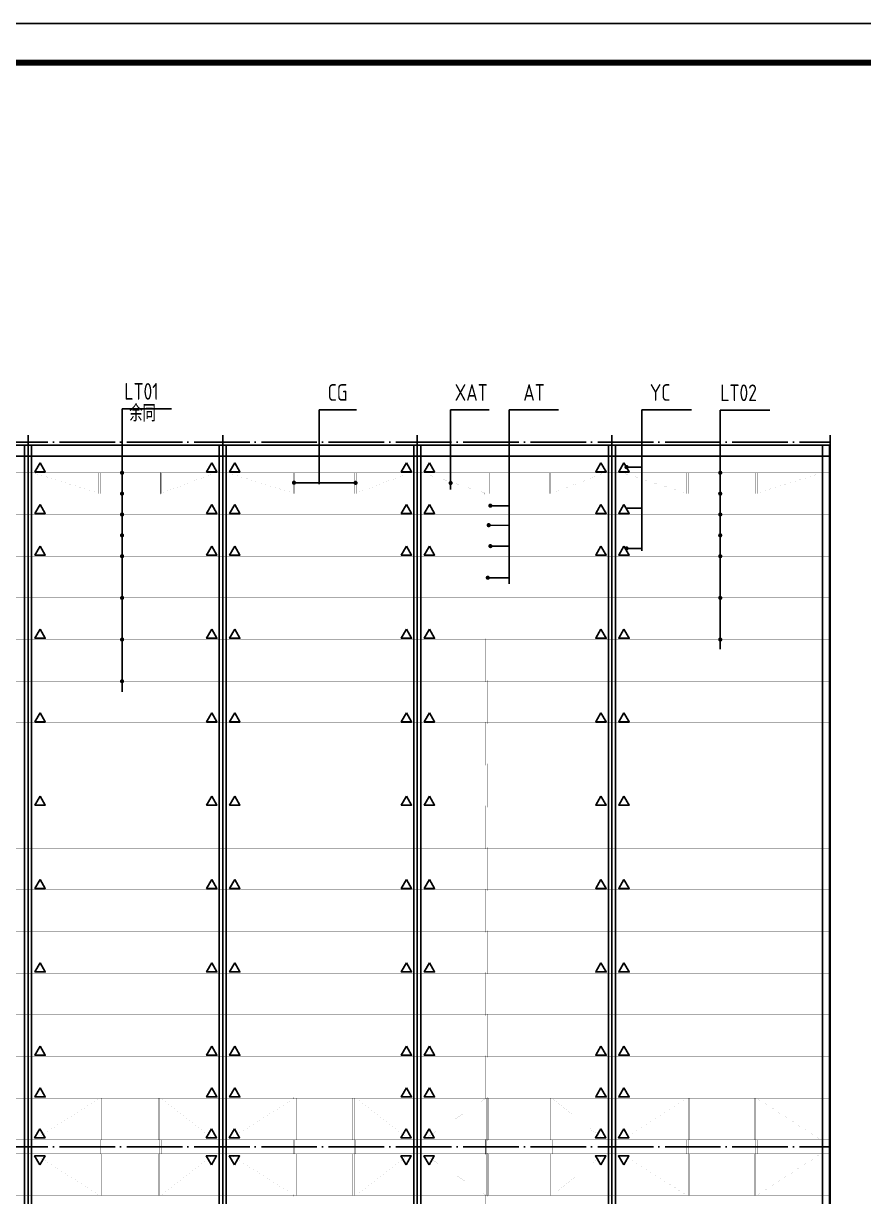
# Model space of a CAD drawing. Extents: x 180850 to 1399066, y 48356 to 327880.
# Drawn here: x 956572 to 986786, y 178177 to 220382 of the extents above; entities that cross this region are included whole.
import ezdxf
from ezdxf.enums import TextEntityAlignment as Align

# ---------------------------------------------------------------- set-up
doc = ezdxf.new("R2010")
doc.units = 0
doc.header["$LTSCALE"] = 1000
doc.linetypes.add('DOTE', pattern=[2.42, 2, -0.2, 0.02, -0.2])
doc.layers.add('_0', color=7, linetype='Continuous', lineweight=25)
for name, color, linetype in [('AXIS', 3, 'Continuous'), ('DOTE', 1, 'Continuous'), ('GL', 150, 'Continuous'), ('LT', 181, 'Continuous'), ('PUB_TITLE', 4, 'Continuous'), ('THIN', 7, 'Continuous')]:
    doc.layers.add(name, color=color, linetype=linetype)
doc.styles.add('TSSD_Norm', font='tssdeng.shx', dxfattribs={"bigfont": 'hztxt.shx'})

msp = doc.modelspace()

# ---------------------------------------------------------------- linework, layer by layer
at = {"layer": '_0', "color": 1, "const_width": 75}
for points in [[(960155.15, 204215.4, -1), (960080.15, 204215.4, -1)], [(960155.15, 204215.4, -1), (960080.15, 204215.4, -1)], [(978224.52, 204421.36, 1), (978299.52, 204421.36, 1)], [(981669.85, 204215.41, -1), (981594.85, 204215.41, -1)], [(981669.85, 204215.41, -1), (981594.85, 204215.41, -1)], [(966264.4, 203858.5, 1), (966339.4, 203858.5, 1)], [(968553.58, 203853.09, -1), (968478.58, 203853.09, -1)], [(971898.77, 203846.69, 1), (971973.77, 203846.69, 1)], [(960155.15, 203465.4, -1), (960080.15, 203465.4, -1)], [(960155.15, 203465.4, -1), (960080.15, 203465.4, -1)], [(981669.85, 203465.41, -1), (981594.85, 203465.41, -1)], [(981669.85, 203465.41, -1), (981594.85, 203465.41, -1)], [(973327.84, 203032.8, 1), (973402.84, 203032.8, 1)], [(960155.15, 202715.4, -1), (960080.15, 202715.4, -1)], [(960155.15, 202715.4, -1), (960080.15, 202715.4, -1)], [(981669.85, 202715.41, -1), (981594.85, 202715.41, -1)], [(981669.85, 202715.41, -1), (981594.85, 202715.41, -1)], [(973267.84, 202331.42, 1), (973342.84, 202331.42, 1)], [(960155.15, 201965.4, -1), (960080.15, 201965.4, -1)], [(960155.15, 201965.4, -1), (960080.15, 201965.4, -1)], [(981669.85, 201965.41, -1), (981594.85, 201965.41, -1)], [(981669.85, 201965.41, -1), (981594.85, 201965.41, -1)], [(973327.84, 201578.32, 1), (973402.84, 201578.32, 1)], [(978224.52, 201495.51, 1), (978299.52, 201495.51, 1)], [(960155.15, 201215.4, -1), (960080.15, 201215.4, -1)], [(981669.85, 201215.41, -1), (981594.85, 201215.41, -1)], [(981669.85, 201215.41, -1), (981594.85, 201215.41, -1)], [(973233.71, 200440.72, 1), (973308.71, 200440.72, 1)], [(960155.15, 199715.4, -1), (960080.15, 199715.4, -1)], [(981669.85, 199715.41, -1), (981594.85, 199715.41, -1)], [(960155.15, 198215.4, -1), (960080.15, 198215.4, -1)], [(981669.85, 198215.41, -1), (981594.85, 198215.41, -1)], [(981669.85, 198215.41, -1), (981594.85, 198215.41, -1)], [(960155.15, 196715.4, -1), (960080.15, 196715.4, -1)]]:
    msp.add_lwpolyline(points, format="xyb", close=True, dxfattribs=at)
at = {"layer": 'AXIS', "linetype": 'ByBlock'}
for p, q in [((960117.65, 206520.47), (961898.29, 206520.47)), ((960117.65, 206520.47), (960117.65, 196330)), ((967206.44, 206482.45), (968553.13, 206482.45)), ((967210.21, 203802.56), (967206.44, 206482.45)), ((971936.27, 203620.76), (971936.27, 206482.44)), ((971936.28, 206482.44), (973324.34, 206482.44)), ((974035.52, 206482.45), (975816.17, 206482.45)), ((974035.52, 200218), (974035.52, 206482.45)), ((978816.95, 206482.45), (980597.59, 206482.45)), ((978816.95, 201414.12), (978816.95, 206482.45)), ((983416.48, 206470.5), (981635.83, 206470.5)), ((981635.83, 206470.5), (981635.83, 197871))]:
    msp.add_line(p, q, dxfattribs=at)
at = {"layer": 'AXIS'}
for p, q in [((978258.55, 204421.37), (978816.95, 204421.37)), ((966298.42, 203858.51), (967207.93, 203852.51)), ((968519.56, 203853.1), (967207.93, 203852.51)), ((973361.86, 203032.81), (974035.52, 203032.81)), ((978258.55, 202946.11), (978816.95, 202946.11)), ((973301.86, 202331.44), (974035.52, 202325.34)), ((973361.86, 201578.33), (974035.52, 201578.33)), ((978258.55, 201495.52), (978816.95, 201495.52)), ((973267.74, 200440.73), (974035.52, 200440.73))]:
    msp.add_line(p, q, dxfattribs=at)
at = {"layer": 'AXIS', "color": 4, "linetype": 'ByBlock', "ltscale": 0.1}
msp.add_lwpolyline([(936087.49, 205215.45), (985587.49, 205215.45), (985587.49, 204815.45), (936087.49, 204815.45)], close=True, dxfattribs=at)
at = {"layer": 'AXIS', "color": 6, "linetype": 'ByBlock'}
for points in [[(957170.82, 204577.03), (957358, 204252.83), (956983.64, 204252.83)], [(957170.82, 204577.03), (957358, 204252.83), (956983.64, 204252.83)], [(963343.61, 204577.03), (963156.43, 204252.83), (963530.79, 204252.83)], [(963343.61, 204577.03), (963156.43, 204252.83), (963530.79, 204252.83)], [(964170.82, 204577.03), (964358, 204252.83), (963983.64, 204252.83)], [(964170.82, 204577.03), (964358, 204252.83), (963983.64, 204252.83)], [(970343.61, 204577.03), (970156.43, 204252.83), (970530.79, 204252.83)], [(970343.61, 204577.03), (970156.43, 204252.83), (970530.79, 204252.83)], [(971170.82, 204577.03), (971358, 204252.83), (970983.64, 204252.83)], [(971170.82, 204577.03), (971358, 204252.83), (970983.64, 204252.83)], [(977343.61, 204577.03), (977156.43, 204252.83), (977530.79, 204252.83)], [(977343.61, 204577.03), (977156.43, 204252.83), (977530.79, 204252.83)], [(978170.82, 204577.03), (978358, 204252.83), (977983.64, 204252.83)], [(978170.82, 204577.03), (978358, 204252.83), (977983.64, 204252.83)], [(957170.82, 203077.03), (957358, 202752.83), (956983.64, 202752.83)], [(957170.82, 203077.03), (957358, 202752.83), (956983.64, 202752.83)], [(963343.61, 203077.03), (963156.44, 202752.83), (963530.79, 202752.83)], [(963343.61, 203077.03), (963156.44, 202752.83), (963530.79, 202752.83)], [(964170.82, 203077.03), (964358, 202752.83), (963983.64, 202752.83)], [(964170.82, 203077.03), (964358, 202752.83), (963983.64, 202752.83)], [(970343.61, 203077.03), (970156.44, 202752.83), (970530.79, 202752.83)], [(970343.61, 203077.03), (970156.44, 202752.83), (970530.79, 202752.83)], [(971170.82, 203077.03), (971358, 202752.83), (970983.64, 202752.83)], [(971170.82, 203077.03), (971358, 202752.83), (970983.64, 202752.83)], [(977343.61, 203077.03), (977156.44, 202752.83), (977530.79, 202752.83)], [(977343.61, 203077.03), (977156.44, 202752.83), (977530.79, 202752.83)], [(978170.82, 203077.03), (978358, 202752.83), (977983.64, 202752.83)], [(978170.82, 203077.03), (978358, 202752.83), (977983.64, 202752.83)], [(957170.82, 201577.03), (957358, 201252.83), (956983.64, 201252.83)], [(963343.61, 201577.03), (963156.44, 201252.83), (963530.79, 201252.83)], [(964170.82, 201577.03), (964358, 201252.83), (963983.64, 201252.83)], [(970343.61, 201577.03), (970156.44, 201252.83), (970530.79, 201252.83)], [(971170.82, 201577.03), (971358, 201252.83), (970983.64, 201252.83)], [(977343.61, 201577.03), (977156.44, 201252.83), (977530.79, 201252.83)], [(978170.82, 201577.03), (978358, 201252.83), (977983.64, 201252.83)], [(957170.82, 198585.47), (957358, 198261.27), (956983.64, 198261.27)], [(963343.61, 198585.47), (963156.44, 198261.27), (963530.79, 198261.27)], [(964170.82, 198585.47), (964358, 198261.27), (963983.64, 198261.27)], [(970343.61, 198585.47), (970156.44, 198261.27), (970530.79, 198261.27)], [(971170.82, 198585.47), (971358, 198261.27), (970983.64, 198261.27)], [(977343.61, 198585.47), (977156.44, 198261.27), (977530.79, 198261.27)], [(978170.82, 198585.47), (978358, 198261.27), (977983.64, 198261.27)], [(957170.82, 195585.47), (957358, 195261.27), (956983.64, 195261.27)], [(963343.62, 195585.47), (963156.44, 195261.27), (963530.79, 195261.27)], [(964170.82, 195585.47), (964358, 195261.27), (963983.64, 195261.27)], [(970343.62, 195585.47), (970156.44, 195261.27), (970530.79, 195261.27)], [(971170.82, 195585.47), (971358, 195261.27), (970983.64, 195261.27)], [(977343.62, 195585.47), (977156.44, 195261.27), (977530.79, 195261.27)], [(978170.82, 195585.47), (978358, 195261.27), (977983.64, 195261.27)], [(957170.82, 192585.47), (957358, 192261.27), (956983.65, 192261.27)], [(963343.62, 192585.47), (963156.44, 192261.27), (963530.8, 192261.27)], [(964170.82, 192585.47), (964358, 192261.27), (963983.65, 192261.27)], [(970343.62, 192585.47), (970156.44, 192261.27), (970530.8, 192261.27)], [(971170.82, 192585.47), (971358, 192261.27), (970983.65, 192261.27)], [(977343.62, 192585.47), (977156.44, 192261.27), (977530.8, 192261.27)], [(978170.82, 192585.47), (978358, 192261.27), (977983.65, 192261.27)], [(957170.83, 189585.47), (957358, 189261.27), (956983.65, 189261.27)], [(963343.62, 189585.47), (963156.44, 189261.27), (963530.8, 189261.27)], [(964170.83, 189585.47), (964358, 189261.27), (963983.65, 189261.27)], [(970343.62, 189585.47), (970156.44, 189261.27), (970530.8, 189261.27)], [(971170.83, 189585.47), (971358, 189261.27), (970983.65, 189261.27)], [(977343.62, 189585.47), (977156.44, 189261.27), (977530.8, 189261.27)], [(978170.83, 189585.47), (978358, 189261.27), (977983.65, 189261.27)], [(957170.83, 186585.47), (957358, 186261.27), (956983.65, 186261.27)], [(963343.62, 186585.47), (963156.44, 186261.27), (963530.8, 186261.27)], [(964170.83, 186585.47), (964358, 186261.27), (963983.65, 186261.27)], [(970343.62, 186585.47), (970156.44, 186261.27), (970530.8, 186261.27)], [(971170.83, 186585.47), (971358, 186261.27), (970983.65, 186261.27)], [(977343.62, 186585.47), (977156.44, 186261.27), (977530.8, 186261.27)], [(978170.83, 186585.47), (978358, 186261.27), (977983.65, 186261.27)], [(957170.83, 183585.47), (957358, 183261.27), (956983.65, 183261.27)], [(963343.62, 183585.47), (963156.44, 183261.27), (963530.8, 183261.27)], [(964170.83, 183585.47), (964358, 183261.27), (963983.65, 183261.27)], [(970343.62, 183585.47), (970156.44, 183261.27), (970530.8, 183261.27)], [(971170.83, 183585.47), (971358, 183261.27), (970983.65, 183261.27)], [(977343.62, 183585.47), (977156.44, 183261.27), (977530.8, 183261.27)], [(978170.83, 183585.47), (978358, 183261.27), (977983.65, 183261.27)], [(957170.83, 182085.47), (957358, 181761.27), (956983.65, 181761.27)], [(963343.62, 182085.47), (963156.44, 181761.27), (963530.8, 181761.27)], [(964170.83, 182085.47), (964358, 181761.27), (963983.65, 181761.27)], [(970343.62, 182085.47), (970156.44, 181761.27), (970530.8, 181761.27)], [(971170.83, 182085.47), (971358, 181761.27), (970983.65, 181761.27)], [(977343.62, 182085.47), (977156.44, 181761.27), (977530.8, 181761.27)], [(978170.83, 182085.47), (978358, 181761.27), (977983.65, 181761.27)], [(957159.36, 180614.22), (957346.53, 180290.02), (956972.18, 180290.02)], [(963332.15, 180614.22), (963144.97, 180290.02), (963519.33, 180290.02)], [(964159.36, 180614.22), (964346.53, 180290.02), (963972.18, 180290.02)], [(970332.15, 180614.22), (970144.97, 180290.02), (970519.33, 180290.02)], [(971159.36, 180614.22), (971346.53, 180290.02), (970972.18, 180290.02)], [(977332.15, 180614.22), (977144.97, 180290.02), (977519.33, 180290.02)], [(978159.36, 180614.22), (978346.53, 180290.02), (977972.18, 180290.02)], [(957159.36, 179316.68), (957346.53, 179640.88), (956972.18, 179640.88)], [(963332.15, 179316.68), (963144.97, 179640.88), (963519.33, 179640.88)], [(964159.36, 179316.68), (964346.53, 179640.88), (963972.18, 179640.88)], [(970332.15, 179316.68), (970144.97, 179640.88), (970519.33, 179640.88)], [(971159.36, 179316.68), (971346.53, 179640.88), (970972.18, 179640.88)], [(977332.15, 179316.68), (977144.97, 179640.88), (977519.33, 179640.88)], [(978159.36, 179316.68), (978346.53, 179640.88), (977972.18, 179640.88)]]:
    msp.add_lwpolyline(points, close=True, dxfattribs=at)
at = {"layer": 'AXIS', "color": 3, "linetype": 'ByBlock', "const_width": 1}
for points in [[(957016.44, 204245.41), (957016.44, 204185.41), (959241.86, 203495.41), (959241.86, 203435.41)], [(959305, 203434.4), (959305, 203494.4), (959305, 204184.4), (959305, 204244.4)], [(961512, 203435.39), (961512, 203495.39), (961512, 204185.39), (961512, 204245.39)], [(963391.77, 204245.41), (963391.77, 204185.41), (961577.27, 203495.41), (961577.27, 203435.41)], [(964016.44, 204245.41), (964016.44, 204185.41), (966241.86, 203495.41), (966241.86, 203435.41)], [(966305, 203434.4), (966305, 203494.4), (966305, 204184.4), (966305, 204244.4)], [(968512, 203435.39), (968512, 203495.39), (968512, 204185.39), (968512, 204245.39)], [(970391.77, 204245.41), (970391.77, 204185.41), (968577.27, 203495.41), (968577.27, 203435.41)], [(971016.44, 204245.41), (971016.44, 204185.41), (973141.86, 203495.41), (973141.86, 203435.41)], [(973305, 203434.4), (973305, 203494.4), (973305, 204184.4), (973305, 204244.4)], [(975512, 203435.39), (975512, 203495.39), (975512, 204185.39), (975512, 204245.39)], [(977391.77, 204245.41), (977391.77, 204185.41), (975633.35, 203495.41), (975633.35, 203435.41)], [(978214.49, 204245.41), (978214.49, 204185.41), (980358.07, 203495.41), (980358.07, 203435.41)], [(980453.1, 203435.37), (980453.1, 203495.37), (980453.1, 204185.37), (980453.1, 204245.37)], [(982933.86, 203435.38), (982933.86, 203495.38), (982933.86, 204185.38), (982933.86, 204245.38)], [(985209.67, 204245.41), (985209.67, 204185.41), (982992.1, 203495.41), (982992.1, 203435.41)], [(959361.86, 202685.41), (959361.86, 202745.41), (959361.86, 203435.41), (959361.86, 203495.41)], [(961442.8, 202685.41), (961442.8, 202745.41), (961442.8, 203435.41), (961442.8, 203495.41)], [(966361.86, 202685.41), (966361.86, 202745.41), (966361.86, 203435.41), (966361.86, 203495.41)], [(968442.8, 202685.41), (968442.8, 202745.41), (968442.8, 203435.41), (968442.8, 203495.41)], [(973361.86, 202685.41), (973361.86, 202745.41), (973361.86, 203435.41), (973361.86, 203495.41)], [(975442.8, 202685.41), (975442.8, 202745.41), (975442.8, 203435.41), (975442.8, 203495.41)], [(980513.1, 202685.37), (980513.1, 202745.37), (980513.1, 203435.37), (980513.1, 203495.37)], [(982873.86, 202685.38), (982873.86, 202745.38), (982873.86, 203435.38), (982873.86, 203495.38)], [(959301.86, 201935.41), (959301.86, 201995.41), (959301.86, 202685.41), (959301.86, 202745.41)], [(961502.8, 201935.41), (961502.8, 201995.41), (961502.8, 202685.41), (961502.8, 202745.41)], [(966301.86, 201935.41), (966301.86, 201995.41), (966301.86, 202685.41), (966301.86, 202745.41)], [(968502.8, 201935.41), (968502.8, 201995.41), (968502.8, 202685.41), (968502.8, 202745.41)], [(973301.86, 201935.41), (973301.86, 201995.41), (973301.86, 202685.41), (973301.86, 202745.41)], [(975502.8, 201935.41), (975502.8, 201995.41), (975502.8, 202685.41), (975502.8, 202745.41)], [(980453.1, 201935.37), (980453.1, 201995.37), (980453.1, 202685.37), (980453.1, 202745.37)], [(982933.86, 201935.38), (982933.86, 201995.38), (982933.86, 202685.38), (982933.86, 202745.38)], [(959361.86, 201185.41), (959361.86, 201245.41), (959361.86, 201935.41), (959361.86, 201995.41)], [(961442.8, 201185.41), (961442.8, 201245.41), (961442.8, 201935.41), (961442.8, 201995.41)], [(966361.86, 201185.41), (966361.86, 201245.41), (966361.86, 201935.41), (966361.86, 201995.41)], [(968442.8, 201185.41), (968442.8, 201245.41), (968442.8, 201935.41), (968442.8, 201995.41)], [(973361.86, 201185.41), (973361.86, 201245.41), (973361.86, 201935.41), (973361.86, 201995.41)], [(975442.8, 201185.41), (975442.8, 201245.41), (975442.8, 201935.41), (975442.8, 201995.41)], [(980513.11, 201185.37), (980513.11, 201245.37), (980513.11, 201935.37), (980513.11, 201995.37)], [(982873.86, 201185.38), (982873.86, 201245.38), (982873.86, 201935.38), (982873.86, 201995.38)], [(959301.86, 199685.41), (959301.86, 199745.41), (959301.86, 201185.41), (959301.86, 201245.41)], [(961502.8, 199685.4), (961502.8, 199745.4), (961502.8, 201185.4), (961502.8, 201245.4)], [(966301.86, 199685.41), (966301.86, 199745.41), (966301.86, 201185.41), (966301.86, 201245.41)], [(968502.8, 199685.4), (968502.8, 199745.4), (968502.8, 201185.4), (968502.8, 201245.4)], [(973301.86, 199685.41), (973301.86, 199745.41), (973301.86, 201185.41), (973301.86, 201245.41)], [(975502.8, 199685.4), (975502.8, 199745.4), (975502.8, 201185.4), (975502.8, 201245.4)], [(980453.11, 199685.37), (980453.11, 199745.37), (980453.11, 201185.37), (980453.11, 201245.37)], [(982933.86, 199685.38), (982933.86, 199745.38), (982933.86, 201185.38), (982933.86, 201245.38)], [(959361.87, 198185.41), (959361.87, 198245.41), (959361.87, 199685.41), (959361.87, 199745.41)], [(961442.81, 198185.4), (961442.81, 198245.4), (961442.81, 199685.41), (961442.81, 199745.41)], [(966361.87, 198185.41), (966361.87, 198245.41), (966361.87, 199685.41), (966361.87, 199745.41)], [(968442.81, 198185.4), (968442.81, 198245.4), (968442.81, 199685.41), (968442.81, 199745.41)], [(973361.87, 198185.41), (973361.87, 198245.41), (973361.87, 199685.41), (973361.87, 199745.41)], [(975442.81, 198185.4), (975442.81, 198245.4), (975442.81, 199685.41), (975442.81, 199745.41)], [(980513.11, 198185.37), (980513.11, 198245.37), (980513.11, 199685.37), (980513.11, 199745.37)], [(982873.86, 198185.38), (982873.86, 198245.38), (982873.86, 199685.38), (982873.86, 199745.38)], [(959301.87, 196685.41), (959301.87, 196745.41), (959301.87, 198185.41), (959301.87, 198245.41)], [(961502.81, 196685.4), (961502.81, 196745.4), (961502.81, 198185.4), (961502.81, 198245.4)], [(966301.87, 196685.41), (966301.87, 196745.41), (966301.87, 198185.41), (966301.87, 198245.41)], [(968502.81, 196685.4), (968502.81, 196745.4), (968502.81, 198185.4), (968502.81, 198245.4)], [(973201.87, 196685.41), (973201.87, 196745.41), (973201.87, 198185.41), (973201.87, 198245.41)], [(975558.89, 196685.4), (975558.89, 196745.4), (975558.89, 198185.4), (975558.89, 198245.4)], [(980453.11, 196685.37), (980453.11, 196745.37), (980453.11, 198185.37), (980453.11, 198245.37)], [(982933.86, 196685.38), (982933.86, 196745.38), (982933.86, 198185.38), (982933.86, 198245.38)], [(959361.87, 195185.41), (959361.87, 195245.41), (959361.87, 196685.41), (959361.87, 196745.41)], [(961442.81, 195185.4), (961442.81, 195245.4), (961442.81, 196685.41), (961442.81, 196745.41)], [(966361.87, 195185.41), (966361.87, 195245.41), (966361.87, 196685.41), (966361.87, 196745.41)], [(968442.81, 195185.4), (968442.81, 195245.4), (968442.81, 196685.41), (968442.81, 196745.41)], [(973261.87, 195185.41), (973261.87, 195245.41), (973261.87, 196685.41), (973261.87, 196745.41)], [(975498.89, 195185.4), (975498.89, 195245.4), (975498.89, 196685.41), (975498.89, 196745.41)], [(980513.11, 195185.37), (980513.11, 195245.37), (980513.11, 196685.37), (980513.11, 196745.37)], [(982873.87, 195185.38), (982873.87, 195245.38), (982873.87, 196685.38), (982873.87, 196745.38)], [(959301.87, 193685.41), (959301.87, 193745.41), (959301.87, 195185.41), (959301.87, 195245.41)], [(961502.81, 193685.4), (961502.81, 193745.4), (961502.81, 195185.4), (961502.81, 195245.4)], [(966301.87, 193685.41), (966301.87, 193745.41), (966301.87, 195185.41), (966301.87, 195245.41)], [(968502.81, 193685.4), (968502.81, 193745.4), (968502.81, 195185.4), (968502.81, 195245.4)], [(973201.87, 193685.41), (973201.87, 193745.41), (973201.87, 195185.41), (973201.87, 195245.41)], [(975558.89, 193685.4), (975558.89, 193745.4), (975558.89, 195185.4), (975558.89, 195245.4)], [(980453.11, 193685.37), (980453.11, 193745.37), (980453.11, 195185.37), (980453.11, 195245.37)], [(982933.87, 193685.38), (982933.87, 193745.38), (982933.87, 195185.38), (982933.87, 195245.38)], [(959361.87, 192185.41), (959361.87, 192245.41), (959361.87, 193685.41), (959361.87, 193745.41)], [(961442.81, 192185.4), (961442.81, 192245.4), (961442.81, 193685.41), (961442.81, 193745.41)], [(966361.87, 192185.41), (966361.87, 192245.41), (966361.87, 193685.41), (966361.87, 193745.41)], [(968442.81, 192185.4), (968442.81, 192245.4), (968442.81, 193685.41), (968442.81, 193745.41)], [(973261.87, 192185.41), (973261.87, 192245.41), (973261.87, 193685.41), (973261.87, 193745.41)], [(975498.89, 192185.4), (975498.89, 192245.4), (975498.89, 193685.41), (975498.89, 193745.41)], [(980513.11, 192185.37), (980513.11, 192245.37), (980513.11, 193685.37), (980513.11, 193745.37)], [(982873.87, 192185.38), (982873.87, 192245.38), (982873.87, 193685.38), (982873.87, 193745.38)], [(959301.87, 190685.41), (959301.87, 190745.41), (959301.87, 192185.41), (959301.87, 192245.41)], [(961502.81, 190685.4), (961502.81, 190745.4), (961502.81, 192185.4), (961502.81, 192245.4)], [(966301.87, 190685.41), (966301.87, 190745.41), (966301.87, 192185.41), (966301.87, 192245.41)], [(968502.81, 190685.4), (968502.81, 190745.4), (968502.81, 192185.4), (968502.81, 192245.4)], [(973201.87, 190685.41), (973201.87, 190745.41), (973201.87, 192185.41), (973201.87, 192245.41)], [(975558.89, 190685.4), (975558.89, 190745.4), (975558.89, 192185.4), (975558.89, 192245.4)], [(980453.11, 190685.37), (980453.11, 190745.37), (980453.11, 192185.37), (980453.11, 192245.37)], [(982933.87, 190685.38), (982933.87, 190745.38), (982933.87, 192185.38), (982933.87, 192245.38)], [(959361.87, 189185.41), (959361.87, 189245.41), (959361.87, 190685.41), (959361.87, 190745.41)], [(961442.81, 189185.4), (961442.81, 189245.4), (961442.81, 190685.41), (961442.81, 190745.41)], [(966361.87, 189185.41), (966361.87, 189245.41), (966361.87, 190685.41), (966361.87, 190745.41)], [(968442.81, 189185.4), (968442.81, 189245.4), (968442.81, 190685.41), (968442.81, 190745.41)], [(973261.87, 189185.41), (973261.87, 189245.41), (973261.87, 190685.41), (973261.87, 190745.41)], [(975498.89, 189185.4), (975498.89, 189245.4), (975498.89, 190685.41), (975498.89, 190745.41)], [(980513.11, 189185.37), (980513.11, 189245.37), (980513.11, 190685.37), (980513.11, 190745.37)], [(982873.87, 189185.38), (982873.87, 189245.38), (982873.87, 190685.38), (982873.87, 190745.38)], [(959301.87, 187685.41), (959301.87, 187745.41), (959301.87, 189185.41), (959301.87, 189245.41)], [(961502.81, 187685.4), (961502.81, 187745.4), (961502.81, 189185.4), (961502.81, 189245.4)], [(966301.87, 187685.41), (966301.87, 187745.41), (966301.87, 189185.41), (966301.87, 189245.41)], [(968502.81, 187685.4), (968502.81, 187745.4), (968502.81, 189185.4), (968502.81, 189245.4)], [(973201.87, 187685.41), (973201.87, 187745.41), (973201.87, 189185.41), (973201.87, 189245.41)], [(975558.89, 187685.4), (975558.89, 187745.4), (975558.89, 189185.4), (975558.89, 189245.4)], [(980453.11, 187685.37), (980453.11, 187745.37), (980453.11, 189185.37), (980453.11, 189245.37)], [(982933.87, 187685.38), (982933.87, 187745.38), (982933.87, 189185.38), (982933.87, 189245.38)], [(959361.87, 186185.41), (959361.87, 186245.41), (959361.87, 187685.41), (959361.87, 187745.41)], [(961442.81, 186185.4), (961442.81, 186245.4), (961442.81, 187685.41), (961442.81, 187745.41)], [(966361.87, 186185.41), (966361.87, 186245.41), (966361.87, 187685.41), (966361.87, 187745.41)], [(968442.81, 186185.4), (968442.81, 186245.4), (968442.81, 187685.41), (968442.81, 187745.41)], [(973261.87, 186185.41), (973261.87, 186245.41), (973261.87, 187685.41), (973261.87, 187745.41)], [(975498.89, 186185.4), (975498.89, 186245.4), (975498.89, 187685.41), (975498.89, 187745.41)], [(980513.11, 186185.37), (980513.11, 186245.37), (980513.11, 187685.37), (980513.11, 187745.37)], [(982873.87, 186185.38), (982873.87, 186245.38), (982873.87, 187685.38), (982873.87, 187745.38)], [(959301.87, 184685.41), (959301.87, 184745.41), (959301.87, 186185.41), (959301.87, 186245.41)], [(961502.81, 184685.4), (961502.81, 184745.4), (961502.81, 186185.4), (961502.81, 186245.4)], [(966301.87, 184685.41), (966301.87, 184745.41), (966301.87, 186185.41), (966301.87, 186245.41)], [(968502.81, 184685.4), (968502.81, 184745.4), (968502.81, 186185.4), (968502.81, 186245.4)], [(973201.87, 184685.41), (973201.87, 184745.41), (973201.87, 186185.41), (973201.87, 186245.41)], [(975558.9, 184685.4), (975558.9, 184745.4), (975558.89, 186185.4), (975558.89, 186245.4)], [(980453.11, 184685.37), (980453.11, 184745.37), (980453.11, 186185.37), (980453.11, 186245.37)], [(982933.87, 184685.38), (982933.87, 184745.38), (982933.87, 186185.38), (982933.87, 186245.38)], [(959361.88, 183185.41), (959361.88, 183245.41), (959361.87, 184685.41), (959361.87, 184745.41)], [(961442.82, 183185.4), (961442.82, 183245.4), (961442.81, 184685.41), (961442.81, 184745.41)], [(966361.88, 183185.41), (966361.88, 183245.41), (966361.87, 184685.41), (966361.87, 184745.41)], [(968442.82, 183185.4), (968442.82, 183245.4), (968442.81, 184685.41), (968442.81, 184745.41)], [(973261.88, 183185.41), (973261.88, 183245.41), (973261.87, 184685.41), (973261.87, 184745.41)], [(975498.9, 183185.4), (975498.9, 183245.4), (975498.9, 184685.41), (975498.9, 184745.41)], [(980513.11, 183185.37), (980513.11, 183245.37), (980513.11, 184685.37), (980513.11, 184745.37)], [(982873.87, 183185.38), (982873.87, 183245.38), (982873.87, 184685.38), (982873.87, 184745.38)], [(959301.88, 181685.41), (959301.88, 181745.41), (959301.88, 183185.41), (959301.88, 183245.41)], [(961502.82, 181685.4), (961502.82, 181745.4), (961502.82, 183185.4), (961502.82, 183245.4)], [(966301.88, 181685.41), (966301.88, 181745.41), (966301.88, 183185.41), (966301.88, 183245.41)], [(968502.82, 181685.4), (968502.82, 181745.4), (968502.82, 183185.4), (968502.82, 183245.4)], [(973201.88, 181685.41), (973201.88, 181745.41), (973201.88, 183185.41), (973201.88, 183245.41)], [(975558.9, 181685.4), (975558.9, 181745.4), (975558.9, 183185.4), (975558.9, 183245.4)], [(980453.11, 181685.37), (980453.11, 181745.37), (980453.11, 183185.37), (980453.11, 183245.37)], [(982933.87, 181685.38), (982933.87, 181745.38), (982933.87, 183185.38), (982933.87, 183245.38)], [(956999.25, 180184.99), (956999.25, 180244.99), (959272.16, 181684.99), (959272.16, 181744.99)], [(959361.88, 180185.41), (959361.88, 180245.41), (959361.88, 181685.41), (959361.88, 181745.41)], [(961442.82, 180185.4), (961442.82, 180245.4), (961442.82, 181685.41), (961442.82, 181745.41)], [(963413.95, 180184.99), (963413.95, 180244.99), (961562.52, 181684.99), (961562.52, 181744.99)], [(963999.25, 180184.99), (963999.25, 180244.99), (966272.16, 181684.99), (966272.16, 181744.99)], [(966361.88, 180185.41), (966361.88, 180245.41), (966361.88, 181685.41), (966361.88, 181745.41)], [(968442.82, 180185.4), (968442.82, 180245.4), (968442.82, 181685.41), (968442.82, 181745.41)], [(970413.95, 180184.99), (970413.95, 180244.99), (968562.52, 181684.99), (968562.52, 181744.99)], [(970999.25, 180184.99), (970999.25, 180244.99), (973172.16, 181684.99), (973172.16, 181744.99)], [(973261.88, 180185.41), (973261.88, 180245.41), (973261.88, 181685.41), (973261.88, 181745.41)], [(975498.9, 180185.4), (975498.9, 180245.4), (975498.9, 181685.41), (975498.9, 181745.41)], [(977413.95, 180184.99), (977413.95, 180244.99), (975618.6, 181684.99), (975618.6, 181744.99)], [(978154.3, 180185.37), (978154.3, 180245.37), (980393.11, 181685.37), (980393.11, 181745.37)], [(980513.11, 180185.37), (980513.11, 180245.37), (980513.11, 181685.37), (980513.11, 181745.37)], [(982873.87, 180185.38), (982873.87, 180245.38), (982873.87, 181685.38), (982873.87, 181745.38)], [(985209.69, 180185.38), (985209.69, 180245.38), (982993.87, 181685.38), (982993.87, 181745.38)], [(959301.88, 179685.53), (959301.88, 179745.53), (959301.88, 180185.37), (959301.88, 180245.37)], [(959301.88, 180245.37), (959301.88, 180185.37), (959301.88, 179745.53), (959301.88, 179685.53)], [(961502.82, 179685.53), (961502.82, 179745.53), (961502.82, 180185.37), (961502.82, 180245.37)], [(961502.82, 180245.37), (961502.82, 180185.37), (961502.82, 179745.53), (961502.82, 179685.53)], [(966301.88, 179685.53), (966301.88, 179745.53), (966301.88, 180185.37), (966301.88, 180245.37)], [(966301.88, 180245.37), (966301.88, 180185.37), (966301.88, 179745.53), (966301.88, 179685.53)], [(968502.82, 179685.53), (968502.82, 179745.53), (968502.82, 180185.37), (968502.82, 180245.37)], [(968502.82, 180245.37), (968502.82, 180185.37), (968502.82, 179745.53), (968502.82, 179685.53)], [(973201.88, 179685.53), (973201.88, 179745.53), (973201.88, 180185.37), (973201.88, 180245.37)], [(973201.88, 180245.37), (973201.88, 180185.37), (973201.88, 179745.53), (973201.88, 179685.53)], [(975558.9, 179685.53), (975558.9, 179745.53), (975558.9, 180185.37), (975558.9, 180245.37)], [(975558.9, 180245.37), (975558.9, 180185.37), (975558.9, 179745.53), (975558.9, 179685.53)], [(980453.11, 179685.53), (980453.11, 179745.53), (980453.11, 180185.37), (980453.11, 180245.37)], [(980453.11, 180245.37), (980453.11, 180185.37), (980453.11, 179745.53), (980453.11, 179685.53)], [(982933.87, 179685.54), (982933.87, 179745.54), (982933.87, 180185.38), (982933.87, 180245.38)], [(982933.87, 180245.37), (982933.87, 180185.37), (982933.87, 179745.53), (982933.87, 179685.53)], [(956999.25, 179745.9), (956999.25, 179685.9), (959272.16, 178245.9), (959272.16, 178185.9)], [(959361.88, 179745.49), (959361.88, 179685.49), (959361.88, 178245.48), (959361.88, 178185.48)], [(961442.82, 179745.49), (961442.82, 179685.49), (961442.82, 178245.49), (961442.82, 178185.49)], [(963413.95, 179745.9), (963413.95, 179685.9), (961562.52, 178245.9), (961562.52, 178185.9)], [(963999.25, 179745.9), (963999.25, 179685.9), (966272.16, 178245.9), (966272.16, 178185.9)], [(966361.88, 179745.49), (966361.88, 179685.49), (966361.88, 178245.48), (966361.88, 178185.48)], [(968442.82, 179745.49), (968442.82, 179685.49), (968442.82, 178245.49), (968442.82, 178185.49)], [(970413.95, 179745.9), (970413.95, 179685.9), (968562.52, 178245.9), (968562.52, 178185.9)], [(970999.25, 179745.9), (970999.25, 179685.9), (973172.16, 178245.9), (973172.16, 178185.9)], [(973261.88, 179745.49), (973261.88, 179685.49), (973261.88, 178245.48), (973261.88, 178185.48)], [(975498.9, 179745.49), (975498.9, 179685.49), (975498.9, 178245.49), (975498.9, 178185.49)], [(977413.95, 179745.9), (977413.95, 179685.9), (975618.6, 178245.9), (975618.6, 178185.9)], [(978154.3, 179745.52), (978154.3, 179685.52), (980393.11, 178245.52), (980393.11, 178185.52)], [(980513.11, 179745.53), (980513.11, 179685.53), (980513.11, 178245.53), (980513.11, 178185.53)], [(982873.87, 179745.52), (982873.87, 179685.52), (982873.87, 178245.52), (982873.87, 178185.52)], [(985209.69, 179745.52), (985209.69, 179685.52), (982993.87, 178245.52), (982993.87, 178185.52)], [(959301.88, 178245.49), (959301.88, 178185.49), (959301.88, 176745.49), (959301.88, 176685.49)], [(961502.82, 178245.49), (961502.82, 178185.49), (961502.82, 176745.49), (961502.82, 176685.49)], [(966301.88, 178245.49), (966301.88, 178185.49), (966301.88, 176745.49), (966301.88, 176685.49)], [(968502.82, 178245.49), (968502.82, 178185.49), (968502.82, 176745.49), (968502.82, 176685.49)], [(973201.88, 178245.49), (973201.88, 178185.49), (973201.88, 176745.49), (973201.88, 176685.49)], [(975558.9, 178245.49), (975558.9, 178185.49), (975558.9, 176745.49), (975558.9, 176685.49)], [(980453.11, 178245.53), (980453.11, 178185.53), (980453.11, 176745.53), (980453.11, 176685.53)], [(982933.87, 178245.52), (982933.87, 178185.52), (982933.87, 176745.52), (982933.87, 176685.52)]]:
    msp.add_lwpolyline(points, dxfattribs=at)
at = {"layer": 'AXIS', "color": 6, "linetype": 'ByBlock', "const_width": 10}
for points in [[(959280, 203464.4), (959330, 203464.4), (959330, 204214.4), (959280, 204214.4)], [(961537, 203465.39), (961487, 203465.39), (961487, 204215.39), (961537, 204215.39)], [(966280, 203464.4), (966330, 203464.4), (966330, 204214.4), (966280, 204214.4)], [(968537, 203465.39), (968487, 203465.39), (968487, 204215.39), (968537, 204215.39)], [(973280, 203464.4), (973330, 203464.4), (973330, 204214.4), (973280, 204214.4)], [(975537, 203465.39), (975487, 203465.39), (975487, 204215.39), (975537, 204215.39)], [(980478.1, 203465.35), (980428.1, 203465.35), (980428.1, 204215.35), (980478.1, 204215.35)], [(982958.86, 203465.39), (982908.86, 203465.39), (982908.86, 204215.39), (982958.86, 204215.39)], [(959336.88, 181715.38), (959386.88, 181715.38), (959386.88, 180215.38), (959336.88, 180215.38)], [(961417.82, 181715.37), (961467.82, 181715.37), (961467.82, 180215.37), (961417.82, 180215.37)], [(966336.88, 181715.38), (966386.88, 181715.38), (966386.88, 180215.38), (966336.88, 180215.38)], [(968417.82, 181715.37), (968467.82, 181715.37), (968467.82, 180215.37), (968417.82, 180215.37)], [(973236.88, 181715.38), (973286.88, 181715.38), (973286.88, 180215.38), (973236.88, 180215.38)], [(975473.9, 181715.37), (975523.9, 181715.37), (975523.9, 180215.37), (975473.9, 180215.37)], [(980488.11, 181715.37), (980538.11, 181715.37), (980538.11, 180215.37), (980488.11, 180215.37)], [(982898.87, 181715.38), (982848.87, 181715.38), (982848.87, 180215.38), (982898.87, 180215.38)], [(959276.88, 180215.37), (959326.88, 180215.37), (959326.88, 179715.53), (959276.88, 179715.53)], [(959276.88, 179715.52), (959326.88, 179715.52), (959326.88, 180215.36), (959276.88, 180215.36)], [(961477.82, 180215.37), (961527.82, 180215.37), (961527.82, 179715.53), (961477.82, 179715.53)], [(961477.82, 179715.52), (961527.82, 179715.52), (961527.82, 180215.37), (961477.82, 180215.37)], [(966276.88, 180215.37), (966326.88, 180215.37), (966326.88, 179715.53), (966276.88, 179715.53)], [(966276.88, 179715.52), (966326.88, 179715.52), (966326.88, 180215.36), (966276.88, 180215.36)], [(968477.82, 180215.37), (968527.82, 180215.37), (968527.82, 179715.53), (968477.82, 179715.53)], [(968477.82, 179715.52), (968527.82, 179715.52), (968527.82, 180215.37), (968477.82, 180215.37)], [(973176.88, 180215.37), (973226.88, 180215.37), (973226.88, 179715.53), (973176.88, 179715.53)], [(973176.88, 179715.52), (973226.88, 179715.52), (973226.88, 180215.36), (973176.88, 180215.36)], [(975533.9, 180215.37), (975583.9, 180215.37), (975583.9, 179715.53), (975533.9, 179715.53)], [(975533.9, 179715.52), (975583.9, 179715.52), (975583.9, 180215.37), (975533.9, 180215.37)], [(980428.11, 180215.37), (980478.11, 180215.37), (980478.11, 179715.53), (980428.11, 179715.53)], [(980428.11, 179715.52), (980478.11, 179715.52), (980478.11, 180215.37), (980428.11, 180215.37)], [(982958.87, 180215.38), (982908.87, 180215.38), (982908.87, 179715.54), (982958.87, 179715.54)], [(982958.87, 179715.53), (982908.87, 179715.53), (982908.87, 180215.37), (982958.87, 180215.37)], [(959336.88, 178215.52), (959386.88, 178215.52), (959386.88, 179715.52), (959336.88, 179715.52)], [(961417.82, 178215.52), (961467.82, 178215.52), (961467.82, 179715.52), (961417.82, 179715.52)], [(966336.88, 178215.52), (966386.88, 178215.52), (966386.88, 179715.52), (966336.88, 179715.52)], [(968417.82, 178215.52), (968467.82, 178215.52), (968467.82, 179715.52), (968417.82, 179715.52)], [(973236.88, 178215.52), (973286.88, 178215.52), (973286.88, 179715.52), (973236.88, 179715.52)], [(975473.9, 178215.52), (975523.9, 178215.52), (975523.9, 179715.52), (975473.9, 179715.52)], [(980488.11, 178215.52), (980538.11, 178215.52), (980538.11, 179715.53), (980488.11, 179715.53)], [(982898.87, 178215.52), (982848.87, 178215.52), (982848.87, 179715.52), (982898.87, 179715.52)]]:
    msp.add_lwpolyline(points, close=True, dxfattribs=at)
at = {"layer": 'DOTE'}
for p, q in [((956737.5, 154365.45), (956737.5, 205565.45)), ((963737.5, 154365.45), (963737.5, 205565.45)), ((970737.5, 154365.45), (970737.5, 205565.45)), ((977737.5, 154365.45), (977737.5, 205565.45)), ((985587.5, 154365.45), (985587.5, 205565.45))]:
    msp.add_line(p, q, dxfattribs=at)
at = {"layer": 'DOTE', "linetype": 'DOTE'}
for p, q in [((936087.5, 205315.45), (985612.5, 205315.45)), ((936087.5, 179965.45), (985612.5, 179965.45))]:
    msp.add_line(p, q, dxfattribs=at)
at = {"layer": 'GL'}
for points in [[(956612.49, 154715.45), (956612.49, 205215.45), (956862.49, 205215.45), (956862.49, 154715.45)], [(963612.49, 154715.45), (963612.49, 205215.45), (963862.49, 205215.45), (963862.49, 154715.45)], [(970612.49, 154715.45), (970612.49, 205215.45), (970862.49, 205215.45), (970862.49, 154715.45)], [(977612.49, 154715.45), (977612.49, 205215.45), (977862.49, 205215.45), (977862.49, 154715.45)], [(985312.49, 154715.45), (985312.49, 205215.45), (985562.49, 205215.45), (985562.49, 154715.45)]]:
    msp.add_lwpolyline(points, close=True, dxfattribs=at)
at = {"layer": 'LT', "linetype": 'ByBlock', "const_width": 10}
for points in [[(936087.49, 204215.38), (985612.49, 204215.41)], [(936087.49, 203465.38), (985612.49, 203465.41)], [(936087.49, 202715.38), (985612.49, 202715.41)], [(936087.49, 201965.38), (985612.49, 201965.41)], [(936087.49, 201215.38), (985612.49, 201215.41)], [(936087.49, 199715.38), (985612.49, 199715.41)], [(936087.49, 198215.38), (985612.49, 198215.41)], [(936087.5, 198215.38), (985612.49, 198215.41)], [(936087.5, 196715.38), (985612.49, 196715.41)], [(936087.5, 195215.38), (985612.5, 195215.41)], [(936087.5, 193715.38), (985612.5, 193715.41)], [(936087.5, 192215.38), (985612.5, 192215.41)], [(936087.5, 190715.38), (985612.5, 190715.41)], [(936087.5, 189215.38), (985612.5, 189215.41)], [(936087.5, 187715.38), (985612.5, 187715.41)], [(936087.5, 186215.38), (985612.5, 186215.41)], [(936087.5, 184715.38), (985612.5, 184715.41)], [(936087.5, 183215.38), (985612.5, 183215.41)], [(936087.5, 181715.38), (985612.5, 181715.41)], [(936087.5, 180215.38), (985612.5, 180215.41)], [(936087.5, 179715.52), (985612.5, 179715.48)], [(936087.5, 179715.52), (985612.5, 179715.48)], [(936087.5, 178215.52), (985612.5, 178215.48)]]:
    msp.add_lwpolyline(points, dxfattribs=at)
at = {"layer": 'PUB_TITLE'}
msp.add_lwpolyline([(919169.3, 220381.89), (1038098.48, 220381.89), (1038098.48, 136381.97), (919169.3, 136381.97)], close=True, dxfattribs=at)
at = {"layer": 'PUB_TITLE', "const_width": 212.12}
msp.add_lwpolyline([(922704.65, 137796.11), (922704.65, 218967.75), (1036684.34, 218967.75), (1036684.34, 137796.11)], close=True, dxfattribs=at)

# ---------------------------------------------------------------- texts
at = {"layer": 'THIN', "style": 'TSSD_Norm', "width": 0.8}
for s, p in [('LT01', (961433.34, 206664.23)), ('CG', (968231.11, 206626.21)), ('XAT', (973268.4, 206626.2)), ('AT', (975322.38, 206626.21)), ('YC', (979841.61, 206626.21)), ('LT02', (982951.52, 206614.26)), ('余同', (961337.08, 205881.51))]:
    msp.add_text(s, height=600, dxfattribs=at).set_placement(p, align=Align.BOTTOM_RIGHT)

doc.saveas('drawing.dxf')
